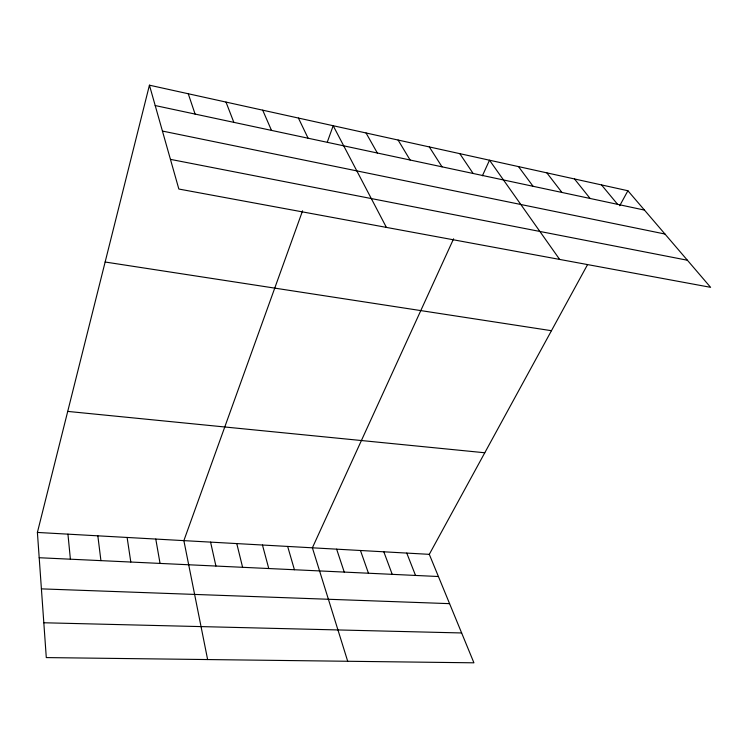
<?xml version="1.0" encoding="UTF-8"?>
<svg xmlns="http://www.w3.org/2000/svg" width="748" height="748" viewBox="0 0 748 748"><rect width="100%" height="100%" fill="white"/><g stroke="black" fill="none" stroke-linecap="round" stroke-linejoin="round"><path stroke-width="1.12" d="M587.498 264.708L429.296 554.343L473.923 662.812L46.292 657.586L37.4 532.445L149.432 85.188L627.899 190.74L710.6 287.326L178.847 189.038L149.432 85.188M302.566 210.814L183.868 540.626L207.626 659.558M327.334 141.998L333.187 125.72L386.389 227.392M453.597 238.799L312.384 547.807L347.698 661.269M482.395 175.789L489.51 160.203L559.654 259.425M619.699 205.756L627.899 190.74M43.814 622.766L461.638 632.958M41.411 588.872L449.585 603.655M39.195 557.728L438.421 576.521M37.4 532.445L429.296 554.343M67.722 411.409L484.779 452.764M105.141 262.015L551.454 330.7M170.441 159.361L687.412 260.239M162.428 131.059L664.972 234.031M155.201 105.552L644.467 210.085M601.514 184.915L617.614 204.344M574.492 178.95L590.107 198.463M546.844 172.853L561.935 192.451M518.523 166.608L533.062 186.28M459.786 153.649L473.138 173.48M429.324 146.926L442.021 166.832M398.086 140.044L410.1 160.007M366.053 132.976L377.338 153.013M298.424 118.053L308.101 138.221M262.707 110.18L271.496 130.395M406.762 553.081L415.533 575.446M225.999 102.083L233.844 122.354M383.817 551.8L392.223 574.342M360.452 550.491L368.465 573.23M188.253 93.752L195.088 114.079M336.637 549.163L344.248 572.089M287.662 546.433L294.422 569.742M262.464 545.021L268.766 568.536M236.77 543.59L242.604 567.302M210.581 542.122L215.92 566.049M155.78 539.065L160.053 563.422M127.113 537.457L130.806 562.038M97.838 535.82L100.924 560.635M67.946 534.156L70.396 559.195"/></g></svg>
